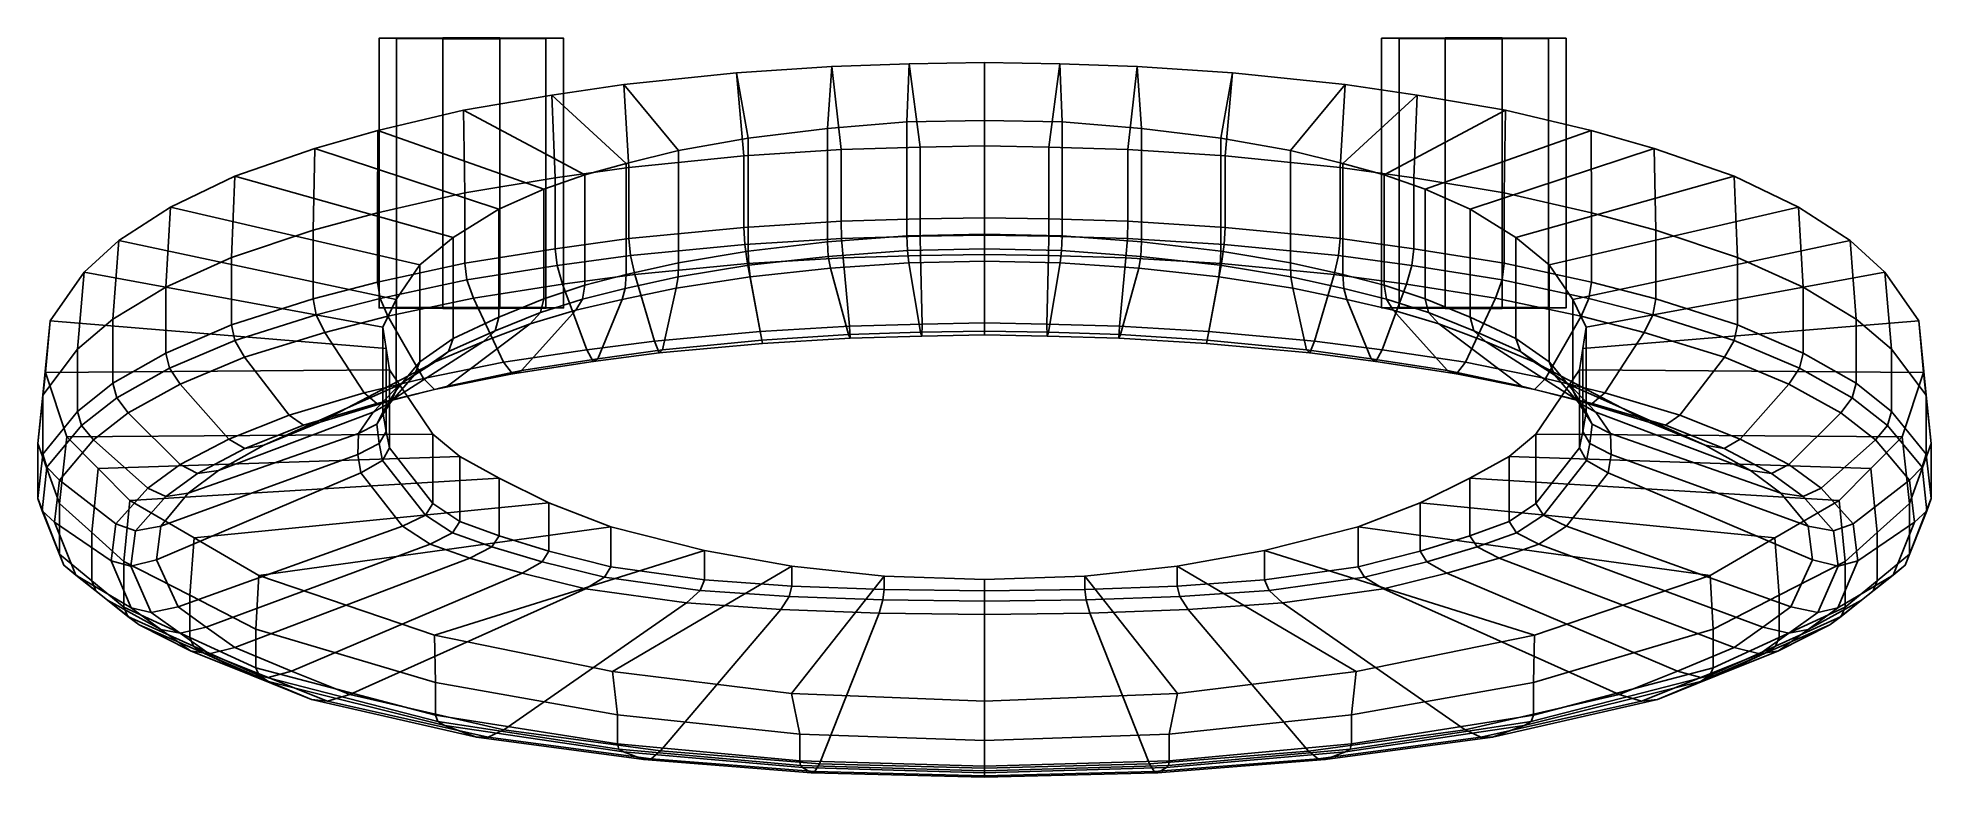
# Model space of a CAD drawing. Extents: x -30 to 29.6, y -23.3 to 0.
import ezdxf

# ---------------------------------------------------------------- set-up
doc = ezdxf.new("R2010")
doc.units = 0
doc.layers.add('METAL', color=140, linetype='CONTINUOUS')

msp = doc.modelspace()

# ---------------------------------------------------------------- meshes
at = {"layer": 'METAL'}
mesh = msp.add_polyface(dxfattribs=at)
corners = [(-13.459, -0.014, -0.729), (-13.459, -0.014, -0.729), (-13.459, -8.494, -0.687), (-14.014, -0.022, -2.436), (-14.014, -0.022, -2.436), (-14.014, -0.005, 0.977), (-14.014, -0.005, 0.977), (-14.014, -8.503, -2.393), (-14.014, -8.486, 1.019), (-15.465, -0.028, -3.49), (-15.465, -0.028, -3.49), (-15.465, 0, 2.031), (-15.465, 0, 2.031), (-15.465, -8.508, -3.448), (-15.465, -8.48, 2.074), (-17.259, -0.028, -3.49), (-17.259, -0.028, -3.49), (-17.259, 0, 2.031), (-17.259, 0, 2.031), (-17.259, 0, 2.031), (-17.259, -8.508, -3.448), (-17.259, -8.48, 2.074), (-17.259, -8.48, 2.074), (-18.71, -0.022, -2.436), (-18.71, -0.022, -2.436), (-18.71, -0.005, 0.977), (-18.71, -0.005, 0.977), (-18.71, -8.503, -2.393), (-18.71, -8.486, 1.019), (-19.265, -0.014, -0.729), (-19.265, -0.014, -0.729), (-19.265, -8.494, -0.687)]
mesh.append_faces([[corners[k] for k in face] for face in [(0, 5, 8, 2), (5, 11, 14, 8), (11, 18, 21, 14), (19, 26, 28, 22), (26, 30, 31, 28), (30, 24, 27, 31), (24, 16, 20, 27), (16, 9, 13, 20), (9, 3, 7, 13), (3, 0, 2, 7), (17, 12, 6, 25), (25, 6, 1, 29), (29, 1, 4, 23), (23, 4, 10, 15)]])
mesh = msp.add_polyface(dxfattribs=at)
corners = [(18.085, -0.014, -0.729), (18.085, -0.014, -0.729), (18.085, -8.494, -0.687), (17.531, -0.022, -2.436), (17.531, -0.022, -2.436), (17.531, -0.005, 0.977), (17.531, -0.005, 0.977), (17.531, -8.503, -2.393), (17.531, -8.486, 1.019), (16.08, -0.028, -3.49), (16.08, -0.028, -3.49), (16.08, 0, 2.031), (16.08, 0, 2.031), (16.08, -8.508, -3.448), (16.08, -8.48, 2.074), (14.285, -0.028, -3.49), (14.285, -0.028, -3.49), (14.285, 0, 2.031), (14.285, 0, 2.031), (14.285, 0, 2.031), (14.285, -8.508, -3.448), (14.285, -8.48, 2.074), (14.285, -8.48, 2.074), (12.834, -0.022, -2.436), (12.834, -0.022, -2.436), (12.834, -0.005, 0.977), (12.834, -0.005, 0.977), (12.834, -8.503, -2.393), (12.834, -8.486, 1.019), (12.28, -0.014, -0.729), (12.28, -0.014, -0.729), (12.28, -8.494, -0.687)]
mesh.append_faces([[corners[k] for k in face] for face in [(0, 5, 8, 2), (5, 11, 14, 8), (11, 18, 21, 14), (19, 26, 28, 22), (26, 30, 31, 28), (30, 24, 27, 31), (24, 16, 20, 27), (16, 9, 13, 20), (9, 3, 7, 13), (3, 0, 2, 7), (17, 12, 6, 25), (25, 6, 1, 29), (29, 1, 4, 23), (23, 4, 10, 15)]])
mesh = msp.add_polyface(dxfattribs=at)
corners = [(-7.647, -3.158, 0.606), (-9.838, -3.547, -0.857), (-11.557, -1.463, 7.07), (-8.015, -1.097, 8.487), (-11.488, -3.95, -2.364), (-13.827, -1.799, 5.776), (-12.789, -4.308, -3.697), (-16.612, -2.279, 3.941), (-14.074, -4.764, -5.384), (-19.302, -2.911, 1.539), (-11.488, -3.95, -2.364), (-9.838, -3.547, -0.857), (-9.838, -7.071, 0.022), (-11.488, -7.448, -1.492), (-12.789, -4.308, -3.697), (-12.789, -7.782, -2.831), (-14.074, -4.764, -5.384), (-14.074, -8.205, -4.526), (-15.494, -5.393, -7.697), (-15.494, -8.786, -6.851), (-16.935, -6.284, -10.94), (-16.935, -9.452, -10.15), (-12.379, -10.092, 4.951), (-11.614, -8.228, -0.48), (-9.91, -7.869, 0.997), (-10.346, -9.812, 6.191), (-7.587, -7.516, 2.447), (-7.22, -9.51, 7.524), (-7.784, -3.711, 9.757), (-8.015, -1.097, 8.487), (-11.557, -1.463, 7.07), (-11.402, -4.074, 8.307), (-13.827, -1.799, 5.776), (-13.721, -4.406, 6.982), (-16.612, -2.279, 3.941), (-16.566, -4.879, 5.104), (-7.784, -5.961, 10.318), (-11.402, -6.312, 8.865), (-7.275, -9.231, 8.75), (-7.669, -7.102, 10.062), (-11.22, -7.44, 8.634), (-10.6, -9.535, 7.41), (-13.721, -6.633, 7.537), (-13.496, -7.749, 7.329), (-12.73, -9.813, 6.186), (-16.566, -7.087, 5.655), (-16.289, -8.186, 5.479), (-15.345, -10.205, 4.449), (-9.856, -7.514, 0.326), (-11.52, -7.885, -1.179), (-12.86, -8.217, -2.53), (-14.182, -8.639, -4.242), (-15.614, -9.21, -6.558), (-15.494, -8.786, -6.851), (-11.357, -6.848, 8.871), (-7.755, -6.501, 10.318), (-13.664, -7.164, 7.548), (-16.497, -7.612, 5.673), (-11.52, -7.885, -1.179), (-9.856, -7.514, 0.326), (-13.071, -8.565, -1.864), (-12.86, -8.217, -2.53), (-14.504, -8.993, -3.627), (-14.182, -8.639, -4.242), (-15.973, -9.549, -5.91), (-15.614, -9.21, -6.558), (-7.755, -6.501, 10.318), (-11.357, -6.848, 8.871), (-13.664, -7.164, 7.548), (-16.497, -7.612, 5.673)]
mesh.append_faces([[corners[k] for k in face] for face in [(0, 1, 2, 3), (1, 4, 5, 2), (4, 6, 7, 5), (6, 8, 9, 7), (10, 11, 12, 13), (14, 10, 13, 15), (16, 14, 15, 17), (18, 16, 17, 19), (20, 18, 19, 21), (22, 23, 24, 25), (25, 24, 26, 27), (28, 29, 30, 31), (31, 30, 32, 33), (33, 32, 34, 35), (36, 28, 31, 37), (38, 39, 40, 41), (37, 31, 33, 42), (41, 40, 43, 44), (42, 33, 35, 45), (44, 43, 46, 47), (48, 49, 13, 12), (49, 50, 15, 13), (50, 51, 17, 15), (51, 52, 53, 17), (54, 55, 36, 37), (56, 54, 37, 42), (57, 56, 42, 45), (24, 23, 58, 59), (23, 60, 61, 58), (60, 62, 63, 61), (62, 64, 65, 63), (40, 39, 66, 67), (43, 40, 67, 68), (46, 43, 68, 69)]])
mesh = msp.add_polyface(dxfattribs=at)
corners = [(-5.019, -0.897, 9.262), (-2.587, -0.821, 9.557), (-2.656, -2.645, 2.546), (-5.158, -2.855, 1.752), (-7.647, -3.158, 0.606), (-8.015, -1.097, 8.487), (-0.213, -0.776, 9.734), (-0.213, -2.595, 2.737), (-0.213, -2.595, 2.737), (-0.213, -6.174, 3.629), (-2.656, -6.222, 3.437), (-2.656, -2.645, 2.546), (-7.647, -3.158, 0.606), (-5.158, -2.855, 1.752), (-5.158, -6.42, 2.641), (-7.647, -6.706, 1.491), (-9.838, -3.547, -0.857), (-9.838, -7.071, 0.022), (-7.22, -9.51, 7.524), (-7.587, -7.516, 2.447), (-5.064, -7.249, 3.545), (-4.496, -9.334, 8.296), (-2.595, -7.071, 4.277), (-2.226, -9.257, 8.636), (-2.239, -3.437, 10.853), (-2.587, -0.821, 9.557), (-5.019, -0.897, 9.262), (-4.724, -3.513, 10.55), (-8.015, -1.097, 8.487), (-7.784, -3.711, 9.757), (-0.213, -3.4, 11.004), (-0.213, -0.776, 9.734), (-2.239, -5.695, 11.416), (-4.724, -5.769, 11.113), (-2.179, -9.001, 9.762), (-2.225, -6.846, 11.141), (-4.664, -6.917, 10.843), (-4.462, -9.065, 9.483), (-7.784, -5.961, 10.318), (-7.669, -7.102, 10.062), (-7.275, -9.231, 8.75), (-0.213, -5.659, 11.567), (-0.213, -8.967, 9.909), (-0.213, -6.81, 11.291), (-0.213, -7.026, 4.463), (-0.213, -9.223, 8.787), (-0.213, -6.636, 3.9), (-2.641, -6.683, 3.709), (-5.134, -6.874, 2.929), (-7.632, -7.154, 1.791), (-9.856, -7.514, 0.326), (-4.709, -6.312, 11.109), (-2.236, -6.24, 11.411), (-7.755, -6.501, 10.318), (-0.213, -6.203, 11.562), (-2.641, -6.683, 3.709), (-0.213, -6.636, 3.9), (-7.632, -7.154, 1.791), (-5.134, -6.874, 2.929), (-9.91, -7.869, 0.997), (-9.856, -7.514, 0.326), (-4.441, -9.444, 8.986), (-2.184, -9.378, 9.277), (-2.236, -6.24, 11.411), (-4.709, -6.312, 11.109), (-7.755, -6.501, 10.318), (-0.213, -6.203, 11.562), (-0.213, -9.344, 9.425)]
mesh.append_faces([[corners[k] for k in face] for face in [(0, 1, 2, 3), (3, 4, 5, 0), (1, 6, 7, 2), (8, 9, 10, 11), (12, 13, 14, 15), (16, 12, 15, 17), (13, 11, 10, 14), (18, 19, 20, 21), (21, 20, 22, 23), (24, 25, 26, 27), (27, 26, 28, 29), (24, 30, 31, 25), (32, 24, 27, 33), (34, 35, 36, 37), (33, 27, 29, 38), (37, 36, 39, 40), (32, 41, 30, 24), (34, 42, 43, 35), (23, 22, 44, 45), (46, 47, 10, 9), (48, 49, 15, 14), (49, 50, 17, 15), (47, 48, 14, 10), (51, 52, 32, 33), (53, 51, 33, 38), (52, 54, 41, 32), (44, 22, 55, 56), (20, 19, 57, 58), (19, 59, 60, 57), (22, 20, 58, 55), (34, 37, 61, 62), (36, 35, 63, 64), (39, 36, 64, 65), (35, 43, 66, 63), (42, 34, 62, 67)]])
mesh = msp.add_polyface(dxfattribs=at)
corners = [(4.593, -0.897, 9.262), (4.732, -2.855, 1.752), (2.23, -2.645, 2.546), (2.161, -0.821, 9.557), (7.589, -1.097, 8.487), (7.221, -3.158, 0.606), (-0.213, -2.595, 2.737), (-0.213, -0.776, 9.734), (-0.213, -2.595, 2.737), (2.23, -2.645, 2.546), (2.23, -6.222, 3.437), (-0.213, -6.174, 3.629), (7.221, -3.158, 0.606), (7.221, -6.706, 1.491), (4.732, -6.42, 2.641), (4.732, -2.855, 1.752), (9.412, -3.547, -0.857), (9.412, -7.071, 0.022), (6.793, -9.51, 7.524), (4.07, -9.334, 8.296), (4.638, -7.249, 3.545), (7.161, -7.516, 2.447), (1.8, -9.257, 8.636), (2.169, -7.071, 4.277), (1.813, -3.437, 10.853), (4.297, -3.513, 10.55), (4.593, -0.897, 9.262), (2.161, -0.821, 9.557), (7.358, -3.711, 9.757), (7.589, -1.097, 8.487), (-0.213, -0.776, 9.734), (-0.213, -3.4, 11.004), (1.813, -5.695, 11.416), (4.297, -5.769, 11.113), (1.753, -9.001, 9.762), (4.036, -9.065, 9.483), (4.238, -6.917, 10.843), (1.799, -6.846, 11.141), (7.358, -5.961, 10.318), (6.849, -9.231, 8.75), (7.243, -7.102, 10.062), (-0.213, -5.659, 11.567), (-0.213, -6.81, 11.291), (-0.213, -8.967, 9.909), (-0.213, -9.223, 8.787), (-0.213, -7.026, 4.463), (7.206, -7.154, 1.791), (4.708, -6.874, 2.929), (9.43, -7.514, 0.326), (2.215, -6.683, 3.709), (1.809, -6.24, 11.411), (4.283, -6.312, 11.109), (7.329, -6.501, 10.318), (-0.213, -6.203, 11.562), (-0.213, -6.636, 3.9), (4.708, -6.874, 2.929), (7.206, -7.154, 1.791), (2.215, -6.683, 3.709), (1.758, -9.378, 9.277), (4.015, -9.444, 8.986), (4.283, -6.312, 11.109), (1.809, -6.24, 11.411), (7.329, -6.501, 10.318), (-0.213, -6.203, 11.562), (-0.213, -6.636, 3.9), (-0.213, -9.344, 9.425)]
mesh.append_faces([[corners[k] for k in face] for face in [(0, 1, 2, 3), (1, 0, 4, 5), (3, 2, 6, 7), (8, 9, 10, 11), (12, 13, 14, 15), (16, 17, 13, 12), (15, 14, 10, 9), (18, 19, 20, 21), (19, 22, 23, 20), (24, 25, 26, 27), (25, 28, 29, 26), (24, 27, 30, 31), (32, 33, 25, 24), (34, 35, 36, 37), (33, 38, 28, 25), (35, 39, 40, 36), (32, 24, 31, 41), (34, 37, 42, 43), (22, 44, 45, 23), (46, 47, 14, 13), (48, 46, 13, 17), (47, 49, 10, 14), (50, 51, 33, 32), (51, 52, 38, 33), (53, 50, 32, 41), (49, 54, 11, 10), (21, 20, 55, 56), (20, 23, 57, 55), (35, 34, 58, 59), (37, 36, 60, 61), (36, 40, 62, 60), (42, 37, 61, 63), (23, 45, 64, 57), (34, 43, 65, 58)]])
mesh = msp.add_polyface(dxfattribs=at)
corners = [(7.221, -3.158, 0.606), (7.589, -1.097, 8.487), (11.131, -1.463, 7.07), (9.412, -3.547, -0.857), (13.401, -1.799, 5.776), (11.062, -3.95, -2.364), (16.186, -2.279, 3.941), (12.363, -4.308, -3.697), (18.876, -2.911, 1.539), (13.648, -4.764, -5.384), (11.062, -3.95, -2.364), (11.062, -7.448, -1.492), (9.412, -7.071, 0.022), (9.412, -3.547, -0.857), (12.363, -4.308, -3.697), (12.363, -7.782, -2.831), (13.648, -4.764, -5.384), (13.648, -8.205, -4.526), (15.067, -5.393, -7.697), (15.067, -8.786, -6.851), (16.509, -6.284, -10.94), (16.509, -9.452, -10.15), (11.953, -10.092, 4.951), (9.919, -9.812, 6.191), (9.484, -7.869, 0.997), (11.188, -8.228, -0.48), (6.793, -9.51, 7.524), (7.161, -7.516, 2.447), (7.358, -3.711, 9.757), (10.976, -4.074, 8.307), (11.131, -1.463, 7.07), (7.589, -1.097, 8.487), (13.295, -4.406, 6.982), (13.401, -1.799, 5.776), (16.14, -4.879, 5.104), (16.186, -2.279, 3.941), (7.358, -5.961, 10.318), (10.976, -6.312, 8.865), (6.849, -9.231, 8.75), (10.173, -9.535, 7.41), (10.794, -7.44, 8.634), (7.243, -7.102, 10.062), (13.295, -6.633, 7.537), (12.304, -9.813, 6.186), (13.07, -7.749, 7.329), (16.14, -7.087, 5.655), (14.918, -10.205, 4.449), (15.863, -8.186, 5.479), (11.094, -7.885, -1.179), (9.43, -7.514, 0.326), (12.434, -8.217, -2.53), (13.756, -8.639, -4.242), (15.187, -9.21, -6.558), (15.067, -8.786, -6.851), (7.329, -6.501, 10.318), (10.931, -6.848, 8.871), (13.238, -7.164, 7.548), (16.071, -7.612, 5.673), (7.206, -7.154, 1.791), (9.43, -7.514, 0.326), (11.094, -7.885, -1.179), (12.645, -8.565, -1.864), (12.434, -8.217, -2.53), (14.078, -8.993, -3.627), (13.756, -8.639, -4.242), (15.547, -9.549, -5.91), (15.187, -9.21, -6.558), (10.931, -6.848, 8.871), (7.329, -6.501, 10.318), (13.238, -7.164, 7.548), (16.071, -7.612, 5.673)]
mesh.append_faces([[corners[k] for k in face] for face in [(0, 1, 2, 3), (3, 2, 4, 5), (5, 4, 6, 7), (7, 6, 8, 9), (10, 11, 12, 13), (14, 15, 11, 10), (16, 17, 15, 14), (18, 19, 17, 16), (20, 21, 19, 18), (22, 23, 24, 25), (23, 26, 27, 24), (28, 29, 30, 31), (29, 32, 33, 30), (32, 34, 35, 33), (36, 37, 29, 28), (38, 39, 40, 41), (37, 42, 32, 29), (39, 43, 44, 40), (42, 45, 34, 32), (43, 46, 47, 44), (48, 49, 12, 11), (50, 48, 11, 15), (51, 50, 15, 17), (52, 51, 17, 53), (54, 55, 37, 36), (55, 56, 42, 37), (56, 57, 45, 42), (24, 27, 58, 59), (25, 24, 59, 60), (61, 25, 60, 62), (63, 61, 62, 64), (65, 63, 64, 66), (41, 40, 67, 68), (40, 44, 69, 67), (44, 47, 70, 69)]])
mesh = msp.add_polyface(dxfattribs=at)
corners = [(-14.074, -4.764, -5.384), (-15.494, -5.393, -7.697), (-21.285, -3.475, -0.584), (-19.302, -2.911, 1.539), (-16.935, -6.284, -10.94), (-23.802, -4.355, -3.871), (-17.983, -7.144, -14.038), (-25.823, -5.328, -7.459), (-17.983, -7.144, -14.038), (-16.935, -6.284, -10.94), (-16.935, -9.452, -10.15), (-17.983, -10.19, -13.279), (-18.727, -8.23, -17.904), (-18.727, -11.081, -17.193), (-19.141, -9.095, -20.948), (-19.141, -11.772, -20.281), (-19.038, -9.767, -23.29), (-19.038, -12.378, -22.639), (-18.935, -10.444, -25.631), (-18.935, -12.895, -25.02), (-17.567, -12.462, -32.544), (-17.567, -14.647, -31.999), (-24.316, -13.605, -10.837), (-19.451, -11.772, -16.28), (-18.636, -10.916, -12.382), (-22.887, -12.816, -7.251), (-17.501, -10.193, -9.215), (-21.116, -12.084, -3.945), (-15.973, -9.549, -5.91), (-18.886, -11.404, -0.89), (-16.566, -4.879, 5.104), (-16.612, -2.279, 3.941), (-19.302, -2.911, 1.539), (-19.314, -5.499, 2.644), (-21.285, -3.475, -0.584), (-21.34, -6.049, 0.469), (-16.566, -7.087, 5.655), (-19.314, -7.683, 3.189), (-21.34, -8.209, 1.007), (-17.869, -10.717, 2.175), (-18.986, -8.758, 3.055), (-20.975, -9.263, 0.911), (-19.731, -11.169, 0.162), (-23.498, -10.043, -2.41), (-22.093, -11.864, -2.956), (-17.077, -9.866, -9.859), (-18.146, -10.595, -12.999), (-17.983, -10.19, -13.279), (-16.935, -9.452, -10.15), (-18.908, -11.47, -16.911), (-18.727, -11.081, -17.193), (-19.334, -12.15, -20.013), (-19.141, -11.772, -20.281), (-19.261, -12.764, -22.448), (-19.038, -12.378, -22.639), (-19.16, -13.292, -24.912), (-18.935, -12.895, -25.02), (-19.337, -11.503, -0.212), (-21.643, -12.183, -3.284), (-17.516, -11.06, 1.783), (-17.112, -10.952, 1.128), (-19.232, -8.199, 3.217), (-16.497, -7.612, 5.673), (-21.248, -8.717, 1.044), (-18.146, -10.595, -12.999), (-17.077, -9.866, -9.859), (-18.908, -11.47, -16.911), (-19.912, -12.447, -19.418), (-19.334, -12.15, -20.013), (-19.931, -13.106, -22.079), (-19.261, -12.764, -22.448), (-19.731, -11.169, 0.162), (-22.093, -11.864, -2.956), (-21.643, -12.183, -3.284), (-19.337, -11.503, -0.212), (-17.869, -10.717, 2.175), (-17.516, -11.06, 1.783), (-16.289, -8.186, 5.479), (-16.497, -7.612, 5.673), (-19.232, -8.199, 3.217), (-21.248, -8.717, 1.044)]
mesh.append_faces([[corners[k] for k in face] for face in [(0, 1, 2, 3), (1, 4, 5, 2), (4, 6, 7, 5), (8, 9, 10, 11), (12, 8, 11, 13), (14, 12, 13, 15), (16, 14, 15, 17), (18, 16, 17, 19), (20, 18, 19, 21), (22, 23, 24, 25), (25, 24, 26, 27), (27, 26, 28, 29), (30, 31, 32, 33), (33, 32, 34, 35), (36, 30, 33, 37), (37, 33, 35, 38), (39, 40, 41, 42), (42, 41, 43, 44), (45, 46, 47, 48), (46, 49, 50, 47), (49, 51, 52, 50), (51, 53, 54, 52), (53, 55, 56, 54), (57, 58, 27, 29), (59, 57, 29, 60), (61, 62, 36, 37), (63, 61, 37, 38), (26, 24, 64, 65), (24, 23, 66, 64), (23, 67, 68, 66), (67, 69, 70, 68), (71, 72, 73, 74), (75, 71, 74, 76), (40, 77, 78, 79), (41, 40, 79, 80)]])
mesh = msp.add_polyface(dxfattribs=at)
corners = [(13.648, -4.764, -5.384), (18.876, -2.911, 1.539), (20.859, -3.475, -0.584), (15.067, -5.393, -7.697), (23.376, -4.355, -3.871), (16.509, -6.284, -10.94), (25.396, -5.328, -7.459), (17.557, -7.144, -14.038), (17.557, -7.144, -14.038), (17.557, -10.19, -13.279), (16.509, -9.452, -10.15), (16.509, -6.284, -10.94), (18.301, -8.23, -17.904), (18.301, -11.081, -17.193), (18.715, -9.095, -20.948), (18.715, -11.772, -20.281), (18.612, -9.767, -23.29), (18.612, -12.378, -22.639), (18.509, -10.444, -25.631), (18.509, -12.895, -25.02), (17.14, -12.462, -32.544), (17.14, -14.647, -31.999), (23.89, -13.605, -10.837), (22.46, -12.816, -7.251), (18.21, -10.916, -12.382), (19.025, -11.772, -16.28), (20.69, -12.084, -3.945), (17.074, -10.193, -9.215), (18.46, -11.404, -0.89), (15.547, -9.549, -5.91), (16.14, -4.879, 5.104), (18.887, -5.499, 2.644), (18.876, -2.911, 1.539), (16.186, -2.279, 3.941), (20.914, -6.049, 0.469), (20.859, -3.475, -0.584), (16.14, -7.087, 5.655), (18.887, -7.683, 3.189), (20.914, -8.209, 1.007), (17.443, -10.717, 2.175), (19.305, -11.169, 0.162), (20.549, -9.263, 0.911), (18.56, -8.758, 3.055), (17.72, -10.595, -12.999), (16.651, -9.866, -9.859), (16.509, -9.452, -10.15), (17.557, -10.19, -13.279), (18.482, -11.47, -16.911), (18.301, -11.081, -17.193), (18.908, -12.15, -20.013), (18.715, -11.772, -20.281), (18.835, -12.764, -22.448), (18.612, -12.378, -22.639), (18.733, -13.292, -24.912), (18.509, -12.895, -25.02), (21.217, -12.183, -3.284), (18.911, -11.503, -0.212), (17.09, -11.06, 1.783), (16.686, -10.952, 1.128), (16.071, -7.612, 5.673), (18.805, -8.199, 3.217), (20.822, -8.717, 1.044), (16.651, -9.866, -9.859), (17.72, -10.595, -12.999), (18.482, -11.47, -16.911), (19.486, -12.447, -19.418), (18.908, -12.15, -20.013), (19.505, -13.106, -22.079), (18.835, -12.764, -22.448), (21.667, -11.864, -2.956), (19.305, -11.169, 0.162), (18.911, -11.503, -0.212), (21.217, -12.183, -3.284), (17.443, -10.717, 2.175), (17.09, -11.06, 1.783), (15.863, -8.186, 5.479), (18.805, -8.199, 3.217), (16.071, -7.612, 5.673), (20.822, -8.717, 1.044)]
mesh.append_faces([[corners[k] for k in face] for face in [(0, 1, 2, 3), (3, 2, 4, 5), (5, 4, 6, 7), (8, 9, 10, 11), (12, 13, 9, 8), (14, 15, 13, 12), (16, 17, 15, 14), (18, 19, 17, 16), (20, 21, 19, 18), (22, 23, 24, 25), (23, 26, 27, 24), (26, 28, 29, 27), (30, 31, 32, 33), (31, 34, 35, 32), (36, 37, 31, 30), (37, 38, 34, 31), (39, 40, 41, 42), (43, 44, 45, 46), (47, 43, 46, 48), (49, 47, 48, 50), (51, 49, 50, 52), (53, 51, 52, 54), (55, 56, 28, 26), (56, 57, 58, 28), (59, 60, 37, 36), (60, 61, 38, 37), (24, 27, 62, 63), (25, 24, 63, 64), (65, 25, 64, 66), (67, 65, 66, 68), (69, 70, 71, 72), (70, 73, 74, 71), (75, 42, 76, 77), (42, 41, 78, 76)]])
mesh = msp.add_polyface(dxfattribs=at)
corners = [(-17.983, -7.144, -14.038), (-18.727, -8.23, -17.904), (-27.453, -6.378, -11.28), (-25.823, -5.328, -7.459), (-19.141, -9.095, -20.948), (-28.538, -7.374, -14.861), (-19.038, -9.767, -23.29), (-29.61, -8.902, -20.27), (-29.763, -10.527, -25.919), (-18.935, -10.444, -25.631), (-17.567, -12.462, -32.544), (-29.092, -12.547, -32.831), (-16.721, -13.166, -34.915), (-28.101, -13.543, -36.176), (-25.267, -14.325, -14.132), (-19.912, -12.447, -19.418), (-19.451, -11.772, -16.28), (-24.316, -13.605, -10.837), (-21.34, -6.049, 0.469), (-21.285, -3.475, -0.584), (-23.802, -4.355, -3.871), (-23.91, -6.904, -2.899), (-25.823, -5.328, -7.459), (-25.974, -7.843, -6.578), (-27.453, -6.378, -11.28), (-27.64, -8.849, -10.499), (-28.538, -7.374, -14.861), (-28.749, -9.796, -14.174), (-29.843, -11.237, -19.729), (-29.61, -8.902, -20.27), (-29.763, -10.527, -25.919), (-30, -12.754, -25.535), (-29.092, -12.547, -32.831), (-29.314, -14.642, -32.618), (-21.34, -8.209, 1.007), (-23.91, -9.024, -2.371), (-25.974, -9.914, -6.062), (-22.093, -11.864, -2.956), (-23.498, -10.043, -2.41), (-25.524, -10.893, -6.039), (-23.99, -12.62, -6.363), (-27.64, -10.862, -9.997), (-27.159, -11.796, -9.909), (-25.521, -13.421, -9.997), (-28.749, -11.75, -13.687), (-28.247, -12.641, -13.537), (-26.54, -14.166, -13.405), (-29.843, -13.091, -19.266), (-30, -14.493, -25.102), (-21.643, -12.183, -3.284), (-23.489, -12.919, -6.633), (-22.887, -12.816, -7.251), (-21.116, -12.084, -3.945), (-23.807, -9.518, -2.321), (-21.248, -8.717, 1.044), (-25.862, -10.392, -5.998), (-27.52, -11.322, -9.918), (-28.623, -12.192, -13.594), (-29.713, -13.505, -19.154), (-22.093, -11.864, -2.956), (-23.99, -12.62, -6.363), (-23.489, -12.919, -6.633), (-21.643, -12.183, -3.284), (-20.975, -9.263, 0.911), (-21.248, -8.717, 1.044), (-23.807, -9.518, -2.321), (-25.862, -10.392, -5.998), (-27.52, -11.322, -9.918), (-28.623, -12.192, -13.594)]
mesh.append_faces([[corners[k] for k in face] for face in [(0, 1, 2, 3), (1, 4, 5, 2), (4, 6, 7, 5), (8, 7, 6, 9), (9, 10, 11, 8), (10, 12, 13, 11), (14, 15, 16, 17), (18, 19, 20, 21), (21, 20, 22, 23), (23, 22, 24, 25), (25, 24, 26, 27), (28, 29, 30, 31), (27, 26, 29, 28), (31, 30, 32, 33), (34, 18, 21, 35), (35, 21, 23, 36), (37, 38, 39, 40), (36, 23, 25, 41), (40, 39, 42, 43), (41, 25, 27, 44), (43, 42, 45, 46), (47, 28, 31, 48), (44, 27, 28, 47), (49, 50, 51, 52), (53, 54, 34, 35), (55, 53, 35, 36), (56, 55, 36, 41), (57, 56, 41, 44), (58, 57, 44, 47), (59, 60, 61, 62), (38, 63, 64, 65), (39, 38, 65, 66), (42, 39, 66, 67), (45, 42, 67, 68)]])
mesh = msp.add_polyface(dxfattribs=at)
corners = [(17.557, -7.144, -14.038), (25.396, -5.328, -7.459), (27.027, -6.378, -11.28), (18.301, -8.23, -17.904), (28.112, -7.374, -14.861), (18.715, -9.095, -20.948), (29.184, -8.902, -20.27), (18.612, -9.767, -23.29), (29.337, -10.527, -25.919), (18.509, -10.444, -25.631), (28.665, -12.547, -32.831), (17.14, -12.462, -32.544), (27.675, -13.543, -36.176), (16.294, -13.166, -34.915), (24.841, -14.325, -14.132), (23.89, -13.605, -10.837), (19.025, -11.772, -16.28), (19.486, -12.447, -19.418), (20.914, -6.049, 0.469), (23.484, -6.904, -2.899), (23.376, -4.355, -3.871), (20.859, -3.475, -0.584), (25.548, -7.843, -6.578), (25.396, -5.328, -7.459), (27.214, -8.849, -10.499), (27.027, -6.378, -11.28), (28.323, -9.796, -14.174), (28.112, -7.374, -14.861), (29.417, -11.237, -19.729), (29.574, -12.754, -25.535), (29.337, -10.527, -25.919), (29.184, -8.902, -20.27), (28.888, -14.642, -32.618), (28.665, -12.547, -32.831), (20.914, -8.209, 1.007), (23.484, -9.024, -2.371), (19.305, -11.169, 0.162), (21.667, -11.864, -2.956), (23.072, -10.043, -2.41), (20.549, -9.263, 0.911), (25.548, -9.914, -6.062), (23.564, -12.62, -6.363), (25.098, -10.893, -6.039), (27.214, -10.862, -9.997), (25.095, -13.421, -9.997), (26.733, -11.796, -9.909), (28.323, -11.75, -13.687), (26.113, -14.166, -13.405), (27.821, -12.641, -13.537), (29.417, -13.091, -19.266), (29.574, -14.493, -25.102), (23.063, -12.919, -6.633), (21.217, -12.183, -3.284), (20.69, -12.084, -3.945), (22.46, -12.816, -7.251), (20.822, -8.717, 1.044), (23.381, -9.518, -2.321), (25.436, -10.392, -5.998), (27.094, -11.322, -9.918), (28.197, -12.192, -13.594), (29.287, -13.505, -19.154), (23.564, -12.62, -6.363), (21.667, -11.864, -2.956), (21.217, -12.183, -3.284), (23.063, -12.919, -6.633), (23.381, -9.518, -2.321), (20.822, -8.717, 1.044), (25.436, -10.392, -5.998), (27.094, -11.322, -9.918), (28.197, -12.192, -13.594)]
mesh.append_faces([[corners[k] for k in face] for face in [(0, 1, 2, 3), (3, 2, 4, 5), (5, 4, 6, 7), (8, 9, 7, 6), (9, 8, 10, 11), (11, 10, 12, 13), (14, 15, 16, 17), (18, 19, 20, 21), (19, 22, 23, 20), (22, 24, 25, 23), (24, 26, 27, 25), (28, 29, 30, 31), (26, 28, 31, 27), (29, 32, 33, 30), (34, 35, 19, 18), (36, 37, 38, 39), (35, 40, 22, 19), (37, 41, 42, 38), (40, 43, 24, 22), (41, 44, 45, 42), (43, 46, 26, 24), (44, 47, 48, 45), (49, 50, 29, 28), (46, 49, 28, 26), (51, 52, 53, 54), (55, 56, 35, 34), (56, 57, 40, 35), (57, 58, 43, 40), (58, 59, 46, 43), (59, 60, 49, 46), (61, 62, 63, 64), (39, 38, 65, 66), (38, 42, 67, 65), (42, 45, 68, 67), (45, 48, 69, 68)]])
mesh = msp.add_polyface(dxfattribs=at)
corners = [(-11.967, -15.382, -42.258), (-9.023, -16.125, -44.686), (-17.518, -18.787, -53.226), (-23.048, -16.909, -47.224), (-6.277, -16.618, -46.285), (-11.914, -19.931, -56.826), (-16.721, -13.166, -34.915), (-17.567, -12.462, -32.544), (-17.567, -14.647, -31.999), (-16.721, -15.215, -34.404), (-13.921, -14.629, -39.784), (-15.483, -13.854, -37.214), (-15.483, -15.659, -36.765), (-13.921, -16.143, -39.407), (-11.967, -15.382, -42.258), (-11.967, -16.636, -41.945), (-15.336, -21.761, -49.059), (-9.588, -17.775, -44.792), (-12.768, -17.329, -42.035), (-20.187, -20.65, -43.639), (-18.886, -11.404, -0.89), (-15.973, -9.549, -5.91), (-14.504, -8.993, -3.627), (-17.112, -10.952, 1.128), (-13.071, -8.565, -1.864), (-14.785, -10.466, 3.293), (-11.614, -8.228, -0.48), (-12.379, -10.092, 4.951), (-17.491, -20.279, -53.634), (-17.518, -18.787, -53.226), (-11.914, -19.931, -56.826), (-11.766, -21.292, -57.351), (-15.345, -10.205, 4.449), (-16.289, -8.186, 5.479), (-18.986, -8.758, 3.055), (-17.869, -10.717, 2.175), (-17.491, -21.309, -53.378), (-11.766, -21.292, -57.351), (-11.766, -22.203, -57.124), (-16.195, -21.993, -50.2), (-17.197, -21.631, -52.615), (-11.577, -22.46, -56.305), (-10.934, -22.697, -53.672), (-15.614, -9.21, -6.558), (-17.077, -9.866, -9.859), (-16.935, -9.452, -10.15), (-15.494, -8.786, -6.851), (-15.713, -16.007, -36.696), (-14.13, -16.483, -39.364), (-13.921, -16.143, -39.407), (-15.483, -15.659, -36.765), (-12.167, -16.967, -41.928), (-9.164, -17.378, -44.503), (-9.023, -17.045, -44.457), (-11.967, -16.636, -41.945), (-16.954, -15.571, -34.314), (-16.721, -15.215, -34.404), (-15.833, -21.996, -49.559), (-10.707, -22.675, -52.955), (-10.403, -22.431, -52.36), (-15.066, -10.563, 4.008), (-17.516, -11.06, 1.783), (-12.53, -10.182, 5.708), (-10.445, -9.908, 6.925), (-10.346, -9.812, 6.191), (-11.719, -22.37, -56.893), (-17.418, -21.505, -53.158), (-17.491, -21.309, -53.378), (-11.766, -22.203, -57.124), (-17.501, -10.193, -9.215), (-17.077, -9.866, -9.859), (-15.614, -9.21, -6.558), (-16.403, -16.363, -36.664), (-14.758, -16.842, -39.401), (-14.13, -16.483, -39.364), (-15.713, -16.007, -36.696), (-9.164, -17.378, -44.503), (-12.167, -16.967, -41.928), (-17.654, -15.924, -34.219), (-16.954, -15.571, -34.314), (-15.833, -21.996, -49.559), (-15.345, -10.205, 4.449), (-17.869, -10.717, 2.175), (-17.516, -11.06, 1.783), (-15.066, -10.563, 4.008), (-12.73, -9.813, 6.186), (-12.53, -10.182, 5.708), (-10.6, -9.535, 7.41), (-10.445, -9.908, 6.925), (-17.418, -21.505, -53.158), (-11.719, -22.37, -56.893)]
mesh.append_faces([[corners[k] for k in face] for face in [(0, 1, 2, 3), (1, 4, 5, 2), (6, 7, 8, 9), (10, 11, 12, 13), (14, 10, 13, 15), (11, 6, 9, 12), (16, 17, 18, 19), (20, 21, 22, 23), (23, 22, 24, 25), (25, 24, 26, 27), (28, 29, 30, 31), (32, 33, 34, 35), (36, 28, 37, 38), (39, 40, 41, 42), (43, 44, 45, 46), (47, 48, 49, 50), (51, 52, 53, 54), (48, 51, 54, 49), (55, 47, 50, 56), (57, 58, 59, 16), (60, 61, 23, 25), (62, 60, 25, 27), (63, 62, 27, 64), (65, 66, 67, 68), (21, 69, 70, 71), (72, 73, 74, 75), (18, 17, 76, 77), (73, 18, 77, 74), (78, 72, 75, 79), (39, 42, 58, 80), (81, 82, 83, 84), (85, 81, 84, 86), (87, 85, 86, 88), (41, 40, 89, 90)]])
mesh = msp.add_polyface(dxfattribs=at)
corners = [(11.542, -15.381, -42.257), (22.622, -16.909, -47.224), (17.091, -18.787, -53.224), (8.599, -16.125, -44.685), (11.487, -19.931, -56.826), (5.852, -16.618, -46.285), (16.294, -13.166, -34.915), (16.294, -15.215, -34.404), (17.14, -14.647, -31.999), (17.14, -12.462, -32.544), (13.495, -14.629, -39.784), (13.495, -16.143, -39.407), (15.056, -15.659, -36.765), (15.056, -13.854, -37.214), (8.599, -16.125, -44.685), (8.598, -17.045, -44.459), (11.542, -16.636, -41.946), (11.542, -15.381, -42.257), (14.912, -21.761, -49.061), (19.761, -20.65, -43.639), (12.343, -17.33, -42.035), (9.164, -17.775, -44.794), (18.46, -11.404, -0.89), (16.686, -10.952, 1.128), (14.078, -8.993, -3.627), (15.547, -9.549, -5.91), (14.359, -10.466, 3.293), (12.645, -8.565, -1.864), (11.953, -10.092, 4.951), (11.188, -8.228, -0.48), (17.064, -20.279, -53.634), (11.34, -21.292, -57.351), (11.487, -19.931, -56.826), (17.091, -18.787, -53.224), (14.918, -10.205, 4.449), (17.443, -10.717, 2.175), (18.56, -8.758, 3.055), (15.863, -8.186, 5.479), (17.064, -21.309, -53.377), (11.34, -22.203, -57.124), (11.34, -21.292, -57.351), (15.767, -21.993, -50.198), (10.507, -22.697, -53.671), (11.151, -22.46, -56.304), (16.77, -21.631, -52.614), (16.651, -9.866, -9.859), (15.187, -9.21, -6.558), (15.067, -8.786, -6.851), (16.509, -9.452, -10.15), (13.704, -16.483, -39.364), (15.286, -16.007, -36.696), (15.056, -15.659, -36.765), (13.495, -16.143, -39.407), (8.74, -17.378, -44.505), (11.742, -16.968, -41.929), (11.542, -16.636, -41.946), (8.598, -17.045, -44.459), (16.528, -15.571, -34.314), (16.294, -15.215, -34.404), (10.282, -22.675, -52.955), (15.409, -21.996, -49.557), (9.978, -22.432, -52.362), (17.09, -11.06, 1.783), (14.64, -10.563, 4.008), (12.104, -10.182, 5.708), (10.019, -9.908, 6.925), (9.919, -9.812, 6.191), (16.991, -21.505, -53.157), (11.293, -22.37, -56.893), (11.34, -22.203, -57.124), (17.064, -21.309, -53.377), (17.074, -10.193, -9.215), (15.187, -9.21, -6.558), (16.651, -9.866, -9.859), (14.332, -16.842, -39.401), (15.977, -16.363, -36.664), (15.286, -16.007, -36.696), (13.704, -16.483, -39.364), (11.742, -16.968, -41.929), (8.74, -17.378, -44.505), (17.228, -15.924, -34.219), (16.528, -15.571, -34.314), (15.409, -21.996, -49.557), (17.443, -10.717, 2.175), (14.918, -10.205, 4.449), (14.64, -10.563, 4.008), (17.09, -11.06, 1.783), (12.304, -9.813, 6.186), (12.104, -10.182, 5.708), (10.173, -9.535, 7.41), (10.019, -9.908, 6.925), (11.293, -22.37, -56.893), (16.991, -21.505, -53.157)]
mesh.append_faces([[corners[k] for k in face] for face in [(0, 1, 2, 3), (3, 2, 4, 5), (6, 7, 8, 9), (10, 11, 12, 13), (14, 15, 16, 17), (17, 16, 11, 10), (13, 12, 7, 6), (18, 19, 20, 21), (22, 23, 24, 25), (23, 26, 27, 24), (26, 28, 29, 27), (30, 31, 32, 33), (34, 35, 36, 37), (38, 39, 40, 30), (41, 42, 43, 44), (45, 46, 47, 48), (49, 50, 51, 52), (53, 54, 55, 56), (54, 49, 52, 55), (50, 57, 58, 51), (59, 60, 18, 61), (62, 63, 26, 23), (63, 64, 28, 26), (64, 65, 66, 28), (67, 68, 69, 70), (71, 25, 72, 73), (74, 75, 76, 77), (21, 20, 78, 79), (20, 74, 77, 78), (75, 80, 81, 76), (42, 41, 82, 59), (83, 84, 85, 86), (84, 87, 88, 85), (87, 89, 90, 88), (44, 43, 91, 92)]])
mesh = msp.add_polyface(dxfattribs=at)
corners = [(-6.277, -16.618, -46.285), (-3.367, -16.93, -47.291), (-6.289, -20.621, -58.979), (-11.914, -19.931, -56.826), (-0.213, -17.041, -47.648), (-0.213, -20.86, -59.724), (-9.023, -16.125, -44.686), (-11.967, -15.382, -42.258), (-11.967, -16.636, -41.945), (-9.023, -17.045, -44.457), (-6.277, -16.618, -46.285), (-6.277, -17.242, -46.13), (-3.367, -16.93, -47.291), (-3.367, -17.35, -47.186), (-0.213, -22.968, -55.015), (-0.213, -18.136, -48.057), (-3.528, -18.093, -47.671), (-5.41, -22.834, -54.351), (-6.619, -17.983, -46.568), (-10.403, -22.431, -52.36), (-9.588, -17.775, -44.792), (-15.336, -21.761, -49.059), (-11.766, -21.292, -57.351), (-11.914, -19.931, -56.826), (-6.289, -20.621, -58.979), (-6.021, -21.9, -59.574), (-11.766, -22.203, -57.124), (-11.766, -21.292, -57.351), (-6.021, -21.9, -59.574), (-6.021, -22.738, -59.365), (-10.934, -22.697, -53.672), (-11.577, -22.46, -56.305), (-5.937, -22.954, -58.512), (-5.654, -23.115, -55.75), (-0.213, -17.393, -47.56), (-0.213, -17.041, -47.648), (-0.213, -20.86, -59.724), (-0.213, -22.098, -60.294), (-0.213, -22.098, -60.294), (-0.213, -22.911, -60.091), (-0.213, -23.115, -59.23), (-0.213, -23.253, -56.436), (-9.164, -17.378, -44.503), (-6.362, -17.573, -46.203), (-6.277, -17.242, -46.13), (-9.023, -17.045, -44.457), (-3.407, -17.679, -47.272), (-3.367, -17.35, -47.186), (-5.552, -23.08, -54.992), (-0.213, -23.213, -55.668), (-0.213, -17.721, -47.649), (-0.213, -17.393, -47.56), (-10.707, -22.675, -52.955), (-7.203, -9.61, 8.25), (-10.445, -9.908, 6.925), (-10.346, -9.812, 6.191), (-7.22, -9.51, 7.524), (-4.441, -9.444, 8.986), (-4.496, -9.334, 8.296), (-2.184, -9.378, 9.277), (-2.226, -9.257, 8.636), (-6, -22.887, -59.128), (-11.719, -22.37, -56.893), (-11.766, -22.203, -57.124), (-6.021, -22.738, -59.365), (-0.213, -9.344, 9.425), (-0.213, -9.223, 8.787), (-0.213, -23.054, -59.853), (-0.213, -22.911, -60.091), (-6.362, -17.573, -46.203), (-9.164, -17.378, -44.503), (-3.407, -17.679, -47.272), (-0.213, -17.721, -47.649), (-7.275, -9.231, 8.75), (-10.6, -9.535, 7.41), (-10.445, -9.908, 6.925), (-7.203, -9.61, 8.25), (-4.462, -9.065, 9.483), (-4.441, -9.444, 8.986), (-11.719, -22.37, -56.893), (-6, -22.887, -59.128), (-0.213, -23.054, -59.853)]
mesh.append_faces([[corners[k] for k in face] for face in [(0, 1, 2, 3), (2, 1, 4, 5), (6, 7, 8, 9), (10, 6, 9, 11), (12, 10, 11, 13), (14, 15, 16, 17), (17, 16, 18, 19), (19, 18, 20, 21), (22, 23, 24, 25), (26, 27, 28, 29), (30, 31, 32, 33), (12, 13, 34, 35), (25, 24, 36, 37), (29, 28, 38, 39), (33, 32, 40, 41), (42, 43, 44, 45), (43, 46, 47, 44), (48, 49, 14, 17), (46, 50, 51, 47), (52, 48, 17, 19), (53, 54, 55, 56), (57, 53, 56, 58), (59, 57, 58, 60), (61, 62, 63, 64), (65, 59, 60, 66), (67, 61, 64, 68), (20, 18, 69, 70), (18, 16, 71, 69), (33, 41, 49, 48), (16, 15, 72, 71), (30, 33, 48, 52), (73, 74, 75, 76), (77, 73, 76, 78), (32, 31, 79, 80), (40, 32, 80, 81)]])
mesh = msp.add_polyface(dxfattribs=at)
corners = [(5.852, -16.618, -46.285), (11.487, -19.931, -56.826), (5.863, -20.621, -58.979), (2.941, -16.93, -47.291), (-0.213, -20.86, -59.724), (-0.213, -17.041, -47.648), (5.852, -16.618, -46.285), (5.852, -17.242, -46.131), (8.598, -17.045, -44.459), (8.599, -16.125, -44.685), (2.941, -16.93, -47.291), (2.941, -17.35, -47.187), (-0.213, -22.968, -55.015), (4.984, -22.834, -54.351), (3.102, -18.093, -47.671), (-0.213, -18.136, -48.057), (9.978, -22.432, -52.362), (6.194, -17.983, -46.569), (14.912, -21.761, -49.061), (9.164, -17.775, -44.794), (11.34, -21.292, -57.351), (5.594, -21.9, -59.574), (5.863, -20.621, -58.979), (11.487, -19.931, -56.826), (11.34, -22.203, -57.124), (5.594, -22.738, -59.365), (5.594, -21.9, -59.574), (11.34, -21.292, -57.351), (10.507, -22.697, -53.671), (5.228, -23.115, -55.75), (5.511, -22.954, -58.512), (11.151, -22.46, -56.304), (-0.213, -17.041, -47.648), (-0.213, -17.393, -47.56), (-0.213, -22.098, -60.294), (-0.213, -20.86, -59.724), (-0.213, -22.911, -60.091), (-0.213, -22.098, -60.294), (-0.213, -23.253, -56.436), (-0.213, -23.115, -59.23), (5.937, -17.573, -46.204), (8.74, -17.378, -44.505), (8.598, -17.045, -44.459), (5.852, -17.242, -46.131), (2.981, -17.679, -47.272), (2.941, -17.35, -47.187), (-0.213, -17.721, -47.649), (-0.213, -17.393, -47.56), (-0.213, -23.213, -55.668), (5.125, -23.08, -54.992), (10.282, -22.675, -52.955), (10.019, -9.908, 6.925), (6.777, -9.61, 8.25), (6.793, -9.51, 7.524), (9.919, -9.812, 6.191), (4.015, -9.444, 8.986), (4.07, -9.334, 8.296), (1.758, -9.378, 9.277), (1.8, -9.257, 8.636), (11.293, -22.37, -56.893), (5.574, -22.887, -59.128), (5.594, -22.738, -59.365), (11.34, -22.203, -57.124), (-0.213, -9.344, 9.425), (-0.213, -9.223, 8.787), (-0.213, -23.054, -59.853), (-0.213, -22.911, -60.091), (8.74, -17.378, -44.505), (5.937, -17.573, -46.204), (2.981, -17.679, -47.272), (-0.213, -17.721, -47.649), (10.173, -9.535, 7.41), (6.849, -9.231, 8.75), (6.777, -9.61, 8.25), (10.019, -9.908, 6.925), (4.036, -9.065, 9.483), (4.015, -9.444, 8.986), (5.574, -22.887, -59.128), (11.293, -22.37, -56.893), (-0.213, -23.054, -59.853)]
mesh.append_faces([[corners[k] for k in face] for face in [(0, 1, 2, 3), (2, 4, 5, 3), (6, 7, 8, 9), (10, 11, 7, 6), (12, 13, 14, 15), (13, 16, 17, 14), (16, 18, 19, 17), (20, 21, 22, 23), (24, 25, 26, 27), (28, 29, 30, 31), (10, 32, 33, 11), (21, 34, 35, 22), (25, 36, 37, 26), (29, 38, 39, 30), (40, 41, 42, 43), (44, 40, 43, 45), (46, 44, 45, 47), (48, 49, 13, 12), (49, 50, 16, 13), (51, 52, 53, 54), (52, 55, 56, 53), (55, 57, 58, 56), (59, 60, 61, 62), (57, 63, 64, 58), (60, 65, 66, 61), (17, 19, 67, 68), (14, 17, 68, 69), (15, 14, 69, 70), (38, 29, 49, 48), (29, 28, 50, 49), (71, 72, 73, 74), (72, 75, 76, 73), (31, 30, 77, 78), (30, 39, 79, 77)]])
mesh = msp.add_polyface(dxfattribs=at)
corners = [(-28.302, -15.555, -36.06), (-28.101, -13.543, -36.176), (-27.111, -14.549, -39.518), (-27.29, -16.471, -39.502), (-25.079, -15.722, -43.373), (-25.215, -17.534, -43.473), (-29.314, -14.642, -32.618), (-29.092, -12.547, -32.831), (-27.545, -15.286, -18.56), (-29.322, -13.913, -19.025), (-29.476, -15.238, -24.766), (-27.689, -16.445, -23.955), (-26.54, -14.166, -13.405), (-28.247, -12.641, -13.537), (-30, -14.493, -25.102), (-30, -12.754, -25.535), (-29.314, -16.245, -32.218), (-28.802, -16.903, -31.784), (-27.059, -17.93, -30.609), (-28.302, -17.075, -35.681), (-27.29, -17.905, -39.145), (-26.129, -18.605, -33.813), (-27.809, -17.683, -35.193), (-26.816, -18.46, -38.601), (-25.199, -19.277, -37.018), (-25.215, -18.862, -43.142), (-26.436, -18.073, -30.394), (-25.526, -18.726, -33.532), (-24.702, -18.54, -33.501), (-25.59, -17.894, -30.438), (-27.072, -16.616, -23.809), (-26.267, -16.422, -23.847), (-26.931, -15.503, -18.574), (-26.131, -15.356, -18.886), (-25.971, -14.427, -13.568), (-25.267, -14.325, -14.132), (-24.979, -13.702, -10.22), (-24.316, -13.605, -10.837), (-29.869, -14.875, -24.969), (-29.713, -13.505, -19.154), (-29.843, -13.091, -19.266), (-29.186, -16.589, -32.065), (-27.171, -18.204, -38.969), (-28.179, -17.397, -35.517), (-28.302, -17.075, -35.681), (-27.29, -17.905, -39.145), (-25.106, -19.134, -42.954), (-25.215, -18.862, -43.142), (-24.613, -19.376, -36.671), (-25.526, -18.726, -33.532), (-26.436, -18.073, -30.394), (-27.072, -16.616, -23.809), (-26.931, -15.503, -18.574), (-26.54, -14.166, -13.405), (-25.971, -14.427, -13.568), (-25.521, -13.421, -9.997), (-24.979, -13.702, -10.22), (-29.713, -13.505, -19.154), (-29.869, -14.875, -24.969), (-28.623, -12.192, -13.594), (-29.186, -16.589, -32.065), (-28.179, -17.397, -35.517), (-27.171, -18.204, -38.969), (-24.779, -19.354, -42.537), (-25.106, -19.134, -42.954)]
mesh.append_faces([[corners[k] for k in face] for face in [(0, 1, 2, 3), (3, 2, 4, 5), (6, 7, 1, 0), (8, 9, 10, 11), (12, 13, 9, 8), (14, 15, 6, 16), (11, 10, 17, 18), (19, 0, 3, 20), (21, 22, 23, 24), (20, 3, 5, 25), (16, 6, 0, 19), (18, 17, 22, 21), (26, 27, 28, 29), (30, 26, 29, 31), (32, 30, 31, 33), (34, 32, 33, 35), (36, 34, 35, 37), (38, 39, 40, 14), (41, 38, 14, 16), (42, 43, 44, 45), (46, 42, 45, 47), (43, 41, 16, 44), (21, 24, 48, 49), (18, 21, 49, 50), (11, 18, 50, 51), (8, 11, 51, 52), (53, 8, 52, 54), (55, 53, 54, 56), (10, 9, 57, 58), (9, 13, 59, 57), (17, 10, 58, 60), (23, 22, 61, 62), (63, 23, 62, 64), (22, 17, 60, 61)]])
mesh = msp.add_polyface(dxfattribs=at)
corners = [(-15.483, -13.854, -37.214), (-13.921, -14.629, -39.784), (-25.079, -15.722, -43.373), (-27.111, -14.549, -39.518), (-11.967, -15.382, -42.258), (-23.048, -16.909, -47.224), (-16.721, -13.166, -34.915), (-28.101, -13.543, -36.176), (-20.187, -20.65, -43.639), (-12.768, -17.329, -42.035), (-14.758, -16.842, -39.401), (-22.019, -19.918, -40.1), (-16.403, -16.363, -36.664), (-23.804, -19.181, -36.563), (-17.654, -15.924, -34.219), (-24.702, -18.54, -33.501), (-18.523, -15.362, -31.731), (-25.59, -17.894, -30.438), (-19.833, -13.682, -24.788), (-26.267, -16.422, -23.847), (-19.931, -13.106, -22.079), (-26.131, -15.356, -18.886), (-19.912, -12.447, -19.418), (-25.267, -14.325, -14.132), (-25.215, -17.534, -43.473), (-25.079, -15.722, -43.373), (-23.048, -16.909, -47.224), (-23.14, -18.602, -47.443), (-17.518, -18.787, -53.226), (-17.491, -20.279, -53.634), (-25.215, -18.862, -43.142), (-23.14, -19.818, -47.14), (-23.293, -20.047, -40.719), (-24.779, -19.354, -42.537), (-22.742, -20.246, -46.473), (-21.386, -20.811, -44.422), (-17.491, -21.309, -53.378), (-17.197, -21.631, -52.615), (-16.195, -21.993, -50.2), (-25.199, -19.277, -37.018), (-26.816, -18.46, -38.601), (-19.16, -13.292, -24.912), (-17.806, -15.011, -31.886), (-17.567, -14.647, -31.999), (-18.935, -12.895, -25.02), (-16.954, -15.571, -34.314), (-16.721, -15.215, -34.404), (-20.887, -20.859, -43.924), (-15.833, -21.996, -49.559), (-15.336, -21.761, -49.059), (-22.756, -20.12, -40.297), (-24.613, -19.376, -36.671), (-25.526, -18.726, -33.532), (-23.489, -12.919, -6.633), (-24.979, -13.702, -10.22), (-24.316, -13.605, -10.837), (-22.887, -12.816, -7.251), (-23.041, -20.062, -46.939), (-25.106, -19.134, -42.954), (-25.215, -18.862, -43.142), (-23.14, -19.818, -47.14), (-17.418, -21.505, -53.158), (-17.491, -21.309, -53.378), (-19.16, -13.292, -24.912), (-19.261, -12.764, -22.448), (-17.806, -15.011, -31.886), (-16.954, -15.571, -34.314), (-15.833, -21.996, -49.559), (-20.887, -20.859, -43.924), (-22.756, -20.12, -40.297), (-24.613, -19.376, -36.671), (-23.99, -12.62, -6.363), (-25.521, -13.421, -9.997), (-24.979, -13.702, -10.22), (-23.489, -12.919, -6.633), (-25.106, -19.134, -42.954), (-23.041, -20.062, -46.939), (-17.418, -21.505, -53.158)]
mesh.append_faces([[corners[k] for k in face] for face in [(0, 1, 2, 3), (1, 4, 5, 2), (6, 0, 3, 7), (8, 9, 10, 11), (11, 10, 12, 13), (13, 12, 14, 15), (15, 14, 16, 17), (17, 16, 18, 19), (19, 18, 20, 21), (21, 20, 22, 23), (24, 25, 26, 27), (27, 26, 28, 29), (30, 24, 27, 31), (32, 33, 34, 35), (31, 27, 29, 36), (35, 34, 37, 38), (39, 40, 33, 32), (41, 42, 43, 44), (42, 45, 46, 43), (47, 48, 49, 8), (50, 47, 8, 11), (51, 50, 11, 13), (52, 51, 13, 15), (53, 54, 55, 56), (57, 58, 59, 60), (61, 57, 60, 62), (20, 18, 63, 64), (18, 16, 65, 63), (16, 14, 66, 65), (35, 38, 67, 68), (32, 35, 68, 69), (39, 32, 69, 70), (71, 72, 73, 74), (34, 33, 75, 76), (37, 34, 76, 77)]])
mesh = msp.add_polyface(dxfattribs=at)
corners = [(15.056, -13.854, -37.214), (26.684, -14.549, -39.518), (24.653, -15.722, -43.373), (13.495, -14.629, -39.784), (22.622, -16.909, -47.224), (11.542, -15.381, -42.257), (16.294, -13.166, -34.915), (27.675, -13.543, -36.176), (19.761, -20.65, -43.639), (21.593, -19.918, -40.1), (14.332, -16.842, -39.401), (12.343, -17.33, -42.035), (23.378, -19.181, -36.563), (15.977, -16.363, -36.664), (24.276, -18.54, -33.501), (17.228, -15.924, -34.219), (25.164, -17.894, -30.438), (18.097, -15.362, -31.731), (25.841, -16.422, -23.847), (19.407, -13.682, -24.788), (25.705, -15.356, -18.886), (19.505, -13.106, -22.079), (24.841, -14.325, -14.132), (19.486, -12.447, -19.418), (24.789, -17.534, -43.473), (22.714, -18.602, -47.443), (22.622, -16.909, -47.224), (24.653, -15.722, -43.373), (17.064, -20.279, -53.634), (17.091, -18.787, -53.224), (24.789, -18.862, -43.142), (22.714, -19.818, -47.14), (22.866, -20.047, -40.719), (20.96, -20.811, -44.422), (22.316, -20.246, -46.473), (24.353, -19.354, -42.537), (17.064, -21.309, -53.377), (15.767, -21.993, -50.198), (16.77, -21.631, -52.614), (17.38, -15.011, -31.886), (18.733, -13.292, -24.912), (18.509, -12.895, -25.02), (17.14, -14.647, -31.999), (16.528, -15.571, -34.314), (16.294, -15.215, -34.404), (15.409, -21.996, -49.557), (20.461, -20.859, -43.924), (14.912, -21.761, -49.061), (22.33, -20.12, -40.297), (24.187, -19.376, -36.671), (25.1, -18.726, -33.532), (24.553, -13.702, -10.22), (23.063, -12.919, -6.633), (22.46, -12.816, -7.251), (23.89, -13.605, -10.837), (24.68, -19.134, -42.954), (22.615, -20.062, -46.939), (22.714, -19.818, -47.14), (24.789, -18.862, -43.142), (16.991, -21.505, -53.157), (17.064, -21.309, -53.377), (18.835, -12.764, -22.448), (18.733, -13.292, -24.912), (17.38, -15.011, -31.886), (16.528, -15.571, -34.314), (20.461, -20.859, -43.924), (15.409, -21.996, -49.557), (22.33, -20.12, -40.297), (24.773, -19.277, -37.018), (24.187, -19.376, -36.671), (25.095, -13.421, -9.997), (23.564, -12.62, -6.363), (23.063, -12.919, -6.633), (24.553, -13.702, -10.22), (22.615, -20.062, -46.939), (24.68, -19.134, -42.954), (16.991, -21.505, -53.157)]
mesh.append_faces([[corners[k] for k in face] for face in [(0, 1, 2, 3), (3, 2, 4, 5), (6, 7, 1, 0), (8, 9, 10, 11), (9, 12, 13, 10), (12, 14, 15, 13), (14, 16, 17, 15), (16, 18, 19, 17), (18, 20, 21, 19), (20, 22, 23, 21), (24, 25, 26, 27), (25, 28, 29, 26), (30, 31, 25, 24), (32, 33, 34, 35), (31, 36, 28, 25), (33, 37, 38, 34), (39, 40, 41, 42), (43, 39, 42, 44), (45, 46, 8, 47), (46, 48, 9, 8), (48, 49, 12, 9), (49, 50, 14, 12), (51, 52, 53, 54), (55, 56, 57, 58), (56, 59, 60, 57), (19, 21, 61, 62), (17, 19, 62, 63), (15, 17, 63, 64), (37, 33, 65, 66), (33, 32, 67, 65), (32, 68, 69, 67), (70, 71, 72, 73), (35, 34, 74, 75), (34, 38, 76, 74)]])
mesh = msp.add_polyface(dxfattribs=at)
corners = [(27.876, -15.555, -36.06), (26.864, -16.471, -39.502), (26.684, -14.549, -39.518), (27.675, -13.543, -36.176), (24.789, -17.534, -43.473), (24.653, -15.722, -43.373), (28.888, -14.642, -32.618), (28.665, -12.547, -32.831), (27.119, -15.286, -18.56), (27.263, -16.445, -23.955), (29.05, -15.238, -24.766), (28.896, -13.913, -19.025), (26.113, -14.166, -13.405), (27.821, -12.641, -13.537), (29.574, -14.493, -25.102), (28.888, -16.245, -32.218), (29.574, -12.754, -25.535), (26.633, -17.93, -30.609), (28.376, -16.903, -31.784), (27.876, -17.075, -35.681), (26.864, -17.905, -39.145), (25.703, -18.605, -33.813), (24.773, -19.277, -37.018), (26.389, -18.46, -38.601), (27.383, -17.683, -35.193), (24.789, -18.862, -43.142), (22.866, -20.047, -40.719), (24.353, -19.354, -42.537), (25.1, -18.726, -33.532), (26.01, -18.073, -30.394), (25.164, -17.894, -30.438), (24.276, -18.54, -33.501), (26.646, -16.616, -23.809), (25.841, -16.422, -23.847), (26.505, -15.503, -18.574), (25.705, -15.356, -18.886), (25.545, -14.427, -13.568), (24.841, -14.325, -14.132), (24.553, -13.702, -10.22), (23.89, -13.605, -10.837), (29.287, -13.505, -19.154), (29.443, -14.875, -24.969), (29.417, -13.091, -19.266), (28.76, -16.589, -32.065), (27.753, -17.397, -35.517), (26.745, -18.204, -38.969), (26.864, -17.905, -39.145), (27.876, -17.075, -35.681), (24.68, -19.134, -42.954), (24.789, -18.862, -43.142), (25.1, -18.726, -33.532), (24.187, -19.376, -36.671), (26.01, -18.073, -30.394), (26.646, -16.616, -23.809), (26.505, -15.503, -18.574), (26.113, -14.166, -13.405), (25.545, -14.427, -13.568), (25.095, -13.421, -9.997), (24.553, -13.702, -10.22), (29.443, -14.875, -24.969), (29.287, -13.505, -19.154), (28.197, -12.192, -13.594), (28.76, -16.589, -32.065), (26.745, -18.204, -38.969), (27.753, -17.397, -35.517), (24.68, -19.134, -42.954)]
mesh.append_faces([[corners[k] for k in face] for face in [(0, 1, 2, 3), (1, 4, 5, 2), (6, 0, 3, 7), (8, 9, 10, 11), (12, 8, 11, 13), (14, 15, 6, 16), (9, 17, 18, 10), (19, 20, 1, 0), (21, 22, 23, 24), (20, 25, 4, 1), (22, 26, 27, 23), (15, 19, 0, 6), (17, 21, 24, 18), (28, 29, 30, 31), (29, 32, 33, 30), (32, 34, 35, 33), (34, 36, 37, 35), (36, 38, 39, 37), (40, 41, 14, 42), (41, 43, 15, 14), (44, 45, 46, 47), (45, 48, 49, 46), (43, 44, 47, 15), (22, 21, 50, 51), (21, 17, 52, 50), (17, 9, 53, 52), (9, 8, 54, 53), (8, 55, 56, 54), (55, 57, 58, 56), (11, 10, 59, 60), (13, 11, 60, 61), (10, 18, 62, 59), (24, 23, 63, 64), (23, 27, 65, 63), (18, 24, 64, 62)]])

doc.saveas('drawing.dxf')
